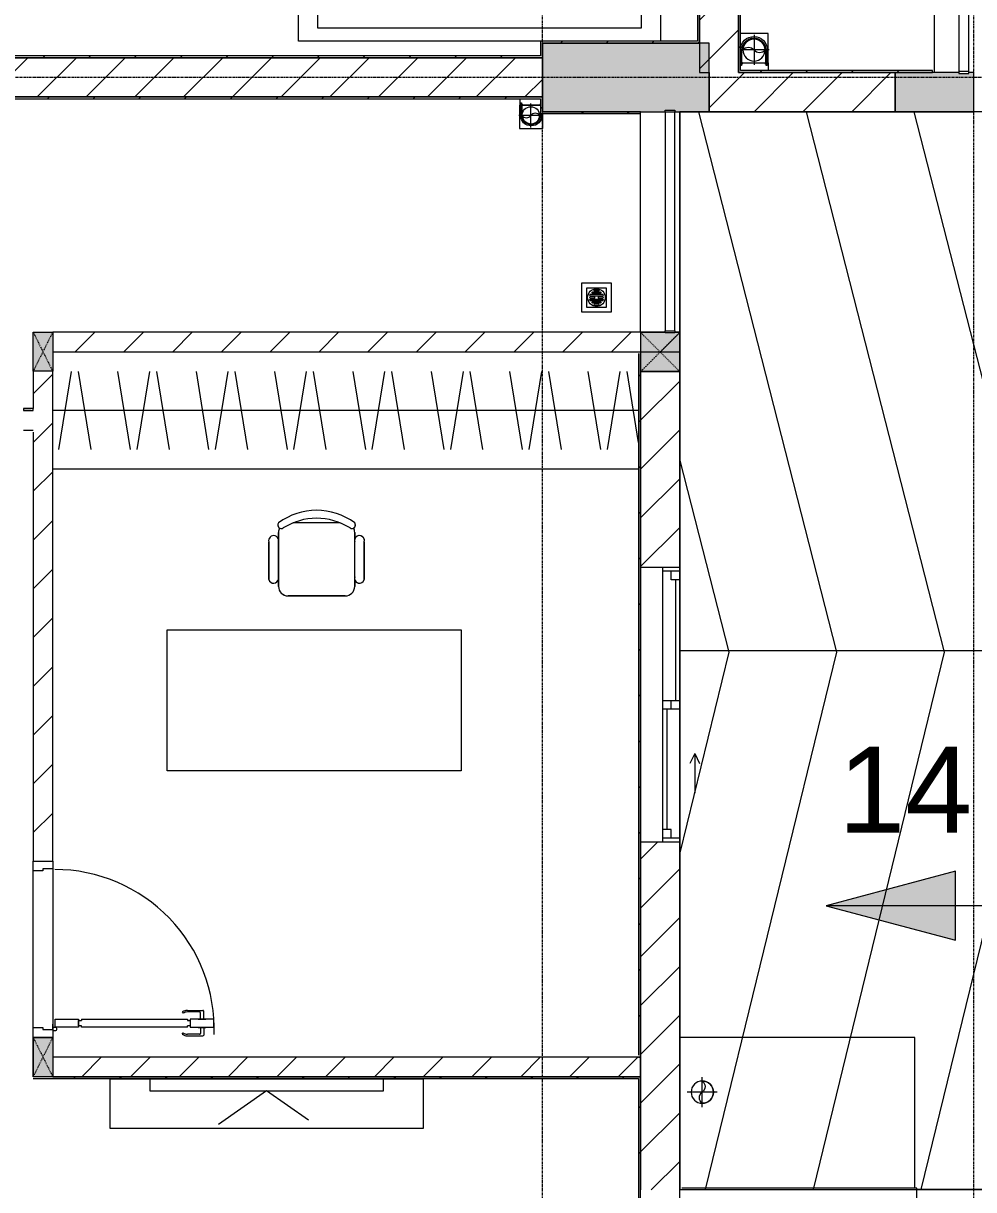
# Model space of a CAD drawing. Header units: millimetres. Extents: x 5356 to 209803, y -16346 to 109894.
# Drawn here: x 50103 to 54953, y 64260 to 70213 of the extents above; entities that cross this region are included whole.
import ezdxf

# ---------------------------------------------------------------- set-up
doc = ezdxf.new("R2010")
doc.units = ezdxf.units.MM
for name, pattern in [('Dash', [6, 3, -3]), ('Grid Line', [22.225, 12.7, -3.175, 3.175, -3.175]), ('IMPORT-CENTER _3_', [10.16, 6.35, -1.27, 1.27, -1.27]), ('IMPORT-Overhead', [3.96875, 2.38125, -1.5875])]:
    doc.linetypes.add(name, pattern=pattern)
for name, color, linetype, lineweight in [('0-1', 7, 'Continuous', 5), ('A-AREA-1', 30, 'IMPORT-Overhead', 9), ('A-DETL-GENF-1', 9, 'Continuous', 9), ('A-DETL-THIN', 151, 'Continuous', 9), ('A-DOOR-1', 9, 'Continuous', 9), ('A-FLOR', 192, 'Continuous', 9), ('A-FLOR-1', 9, 'Continuous', 9), ('A-FLOR-HRAL', 11, 'Continuous', 9), ('A-FLOR-HRAL-1', 9, 'Continuous', 9), ('A-GLAZ', 151, 'Continuous', 9), ('A-WALL', 113, 'Continuous', 9), ('A-WALL-1', 253, 'Continuous', 18), ('A-WALL-2', 9, 'Continuous', 9), ('A-WALL-3', 113, 'Continuous', 18), ('A-WALL-PATT-1', 10, 'Continuous', 9), ('A-WALL-PATT-2', 9, 'Continuous', 9), ('A-WALL-PATT-3', 111, 'Continuous', 9), ('G-ANNO-DIMS', 111, 'Continuous', 9), ('G-IMPT', 8, 'Continuous', 9), ('G-IMPT-2', 8, 'IMPORT-CENTER _3_', 9), ('I-FURN', 30, 'Continuous', 9), ('I-FURN-1', 9, 'Continuous', 9), ('I-WALL-1', 253, 'Continuous', 18), ('M-EQPM', 50, 'Continuous', 9), ('S-COLS', 52, 'Continuous', 9), ('S-COLS-1', 254, 'Continuous', 5), ('S-COLS-2', 253, 'Continuous', 18), ('S-COLS-3', 9, 'Continuous', 9), ('S-COLS-4', 52, 'Continuous', 18), ('S-COLS-5', 52, 'Dash', 9), ('S-COLS-HDLN', 52, 'Dash', 9), ('S-COLS-HDLN-1', 9, 'Dash', 9), ('S-GRID-1', 1, 'Grid Line', 9)]:
    doc.layers.add(name, color=color, linetype=linetype, lineweight=lineweight)
doc.styles.add('Arial_4', font='arial_0.ttf', dxfattribs={"height": 440})
pattern_1 = [(45, (0, 0), (-124.4508, 124.4508), [])]
pattern_2 = [(45, (0, 0), (-116.67262, 116.67262), [])]

# ---------------------------------------------------------------- blocks, each defined once
blk = doc.blocks.new('NCV_TKTC_KET CAU_rvt-1-TKCS_MB ĐỊNH VỊ MỐC TỌA ĐỘ CÔNG TRÌNH')
at = {"layer": 'S-COLS-1'}
for points in [[(53427.6, 69761.9), (53602.6, 69761.9), (53602.6, 70111.9), (52752.6, 70111.9), (52752.6, 69761.9), (53377.6, 69761.9), (53377.6, 69769), (53427.6, 69769)], [(54927.6, 69761.9), (54952.6, 69761.9), (54952.6, 69961.9), (54927.6, 69961.9), (54927.6, 69956.9), (54877.6, 69956.9), (54877.6, 69961.9), (54552.6, 69961.9), (54552.6, 69761.9), (54877.6, 69761.9)]]:
    blk.add_hatch(color=256, dxfattribs=at).paths.add_polyline_path(points)
at = {"layer": 'A-FLOR-1'}
blk.add_line((53452.6, 68636.9), (53452.6, 69761.9), dxfattribs=at)
at = {"layer": 'S-COLS-2'}
for p, q in [((52752.6, 70111.9), (52752.6, 69761.9)), ((53602.6, 70111.9), (52752.6, 70111.9)), ((53602.6, 69761.9), (53602.6, 70111.9)), ((54552.6, 69961.9), (54552.6, 69761.9)), ((54877.6, 69961.9), (54552.6, 69961.9)), ((54952.6, 69961.9), (54927.6, 69961.9)), ((54952.6, 69761.9), (54952.6, 69961.9)), ((52752.6, 69761.9), (53377.6, 69761.9)), ((53427.6, 69761.9), (53602.6, 69761.9)), ((54552.6, 69761.9), (54952.6, 69761.9))]:
    blk.add_line(p, q, dxfattribs=at)
blk = doc.blocks.new('DOOR_CW_01 CANH MO-PANEL KINH - DIW_01-900x2200-CỬA GỖ VÂN LAMINATE-553375-TKCS_MB ĐỊNH VỊ MỐC TỌA ĐỘ CÔNG TRÌNH')
at = {"layer": 'A-DETL-GENF-1'}
for p, q in [((-397, -182), (-397, -62)), ((-397, -62), (-357, -62)), ((-357, -62), (-357, -182)), ((-357, -182), (-397, -182)), ((-397, -196), (-391, -196)), ((-397, -738), (-397, -196)), ((-391, -196), (-391, -182)), ((-391, -182), (-363, -182)), ((-363, -182), (-363, -196)), ((-357, -196), (-363, -196)), ((-357, -196), (-357, -738)), ((-433.9, -711.2), (-427.3, -715.8)), ((-320.1, -711.2), (-326.7, -715.8)), ((-442, -737), (-442, -816.5)), ((-434, -799.5), (-434, -737)), ((-397, -738), (-391, -738)), ((-357, -752), (-397, -752)), ((-397, -752), (-397, -872)), ((-391, -752), (-391, -738)), ((-363, -752), (-391, -752)), ((-357, -738), (-363, -738)), ((-363, -738), (-363, -752)), ((-357, -872), (-357, -752)), ((-320, -799.5), (-320, -737)), ((-312, -737), (-312, -816.5)), ((-399, -820.5), (-438, -820.5)), ((-399, -803.5), (-430, -803.5)), ((-399, -792.2), (-399, -831.8)), ((-397, -792.2), (-399, -792.2)), ((-399, -831.8), (-397, -831.8)), ((-397, -792.2), (-397, -831.8)), ((-357, -792.2), (-357, -831.8)), ((-357, -792.2), (-355, -792.2)), ((-355, -831.8), (-357, -831.8)), ((-355, -792.2), (-355, -831.8)), ((-355, -803.5), (-324, -803.5)), ((-355, -820.5), (-316, -820.5)), ((-397, -872), (-357, -872))]:
    blk.add_line(p, q, dxfattribs=at)
blk.add_circle((-407, -60), 10, dxfattribs=at)
for centre, radius, start, end in [((-407, -60), 814, 268, 0), ((-397, -737), 45, 145, 180), ((-357, -737), 45, 360, 35), ((-397, -737), 37, 145, 180), ((-357, -737), 37, 0, 35), ((-438, -816.5), 4, 180, 270), ((-430, -799.5), 4, 180, 270), ((-324, -799.5), 4, 270, 0), ((-316, -816.5), 4, 270, 0)]:
    blk.add_arc(centre, radius, start, end, dxfattribs=at)
at = {"layer": 'A-DOOR-1'}
for p, q in [((-450, -50), (-450, 50)), ((-450, 50), (-400, 50)), ((-400, 50), (-400, 0)), ((400, 0), (400, 50)), ((400, 50), (450, 50)), ((450, 50), (450, -50)), ((-410, -50), (-450, -50)), ((-410, 0), (-410, -50)), ((-400, 0), (-410, 0)), ((-407, -50), (-382, -50)), ((410, 0), (400, 0)), ((410, -50), (410, 0)), ((450, -50), (410, -50))]:
    blk.add_line(p, q, dxfattribs=at)
blk = doc.blocks.new('TU DO LV A - TU DO LV A-V25-TKCS_MB ĐỊNH VỊ MỐC TỌA ĐỘ CÔNG TRÌNH')
at = {"layer": 'I-FURN'}
for p, q in [((10, 0), (3000, 0)), ((169, -101), (104.4, -499)), ((202.5, -101), (267.1, -499)), ((404.3, -101), (468.9, -499)), ((569, -101), (504.4, -499)), ((602.5, -101), (667.1, -499)), ((804.3, -101), (868.9, -499)), ((969, -101), (904.4, -499)), ((1002.5, -101), (1067.1, -499)), ((1204.3, -101), (1268.9, -499)), ((1369, -101), (1304.4, -499)), ((1402.5, -101), (1467.1, -499)), ((1604.3, -101), (1668.9, -499)), ((1769, -101), (1704.4, -499)), ((1802.5, -101), (1867.1, -499)), ((2004.3, -101), (2068.9, -499)), ((2169, -101), (2104.4, -499)), ((2202.5, -101), (2267.1, -499)), ((2404.3, -101), (2468.9, -499)), ((2569, -101), (2504.4, -499)), ((2602.5, -101), (2667.1, -499)), ((2804.3, -101), (2868.9, -499)), ((2969, -101), (2904.4, -499)), ((10, -136.3), (68.9, -499)), ((10, -300), (3000, -300)), ((0, -600), (0, -590))]:
    blk.add_line(p, q, dxfattribs=at)
at = {"layer": 'I-FURN-1'}
for p, q in [((10, 0), (3000, 0)), ((0, -600), (0, -590))]:
    blk.add_line(p, q, dxfattribs=at)
blk = doc.blocks.new('BAN LV A - BAN LV A_dwg_ban hoc2-348006-TKCS_MB ĐỊNH VỊ MỐC TỌA ĐỘ CÔNG TRÌNH')
at = {"layer": 'I-FURN'}
for p, q in [((145.8, 437.4), (-145.8, 437.4)), ((-194.4, 388.8), (-194.4, 113.4)), ((194.4, 113.4), (194.4, 388.8)), ((-243, 354.4), (-243, 162)), ((194.4, 351.4), (194.4, 150.8)), ((243.7, 162), (243.7, 354.4)), ((-120.5, 64.8), (120.5, 64.8))]:
    blk.add_line(p, q, dxfattribs=at)
at = {"layer": 'I-FURN', "flags": 128}
blk.add_lwpolyline([(-737.8, 610.5), (-737.8, 1330.5), (-154.9, 1330.5), (762.2, 1330.5), (762.2, 610.5)], close=True, dxfattribs=at)
at = {"layer": 'I-FURN'}
for centre, radius, start, end in [((-145.8, 388.8), 48.6, 90, 180), ((145.8, 388.8), 48.6, 360, 90), ((-218.7, 347.3), 25.3, 343.7398, 163.7398), ((219.4, 347.3), 25.3, 16.2602, 170.70537), ((-218.7, 154.9), 25.3, 163.7398, 16.2602), ((219.4, 154.9), 25.3, 189.29463, 16.2602), ((-180.2, 75.4), 17.8, 57.97259, 216.69006), ((-145.8, 113.4), 48.6, 180, 207.58444), ((0, 324), 324, 233.1301, 306.8699), ((0, 359.3), 318.2, 237.57575, 302.42425), ((180.2, 75.4), 17.8, 323.30994, 122.02741), ((145.8, 113.4), 48.6, 332.41556, 0)]:
    blk.add_arc(centre, radius, start, end, dxfattribs=at)
blk = doc.blocks.new('BAN LV A - BAN LV A_dwg-348005-TKCS_MB ĐỊNH VỊ MỐC TỌA ĐỘ CÔNG TRÌNH')
at = {"extrusion": (0, 0, -1), "zscale": -1, "rotation": 180}
blk.add_blockref('BAN LV A - BAN LV A_dwg_ban hoc2-348006-TKCS_MB ĐỊNH VỊ MỐC TỌA ĐỘ CÔNG TRÌNH', (-729, 1383.7), dxfattribs=at)
blk = doc.blocks.new('BAN LV A - BAN LV A-401069-TKCS_MB ĐỊNH VỊ MỐC TỌA ĐỘ CÔNG TRÌNH')
at = {"layer": 'I-FURN-1'}
for p, q in [((-8.8, -53.2), (1491.2, -53.2)), ((-8.8, -773.2), (-8.8, -53.2)), ((1491.2, -53.2), (1491.2, -773.2)), ((1491.2, -773.2), (-8.8, -773.2)), ((583.2, -946.3), (874.8, -946.3)), ((534.6, -1029.3), (534.6, -994.9)), ((923.4, -994.9), (923.4, -1032.3)), ((486, -1221.7), (486, -1029.3)), ((972.7, -1029.3), (972.7, -1221.7)), ((534.6, -1270.3), (534.6, -1235.9)), ((923.4, -1232.9), (923.4, -1270.3))]:
    blk.add_line(p, q, dxfattribs=at)
for centre, radius, start, end in [((583.2, -994.9), 48.6, 90, 180), ((874.8, -994.9), 48.6, 0, 90), ((510.3, -1036.4), 25.3, 16.2602, 163.7398), ((948.4, -1036.4), 25.3, 16.2602, 170.70537), ((510.3, -1228.8), 25.3, 163.7398, 343.7398), ((948.4, -1228.8), 25.3, 189.29463, 16.2602), ((548.9, -1308.3), 17.8, 119.40397, 216.69006), ((583.2, -1270.3), 48.6, 180, 207.58444), ((874.8, -1270.3), 48.6, 332.41556, 0), ((909.2, -1308.3), 17.8, 323.30994, 60.59603), ((729, -1059.7), 324, 233.1301, 306.8699)]:
    blk.add_arc(centre, radius, start, end, dxfattribs=at)
at = {"extrusion": (0, 0, -1), "zscale": -1, "rotation": 180}
blk.add_blockref('BAN LV A - BAN LV A_dwg-348005-TKCS_MB ĐỊNH VỊ MỐC TỌA ĐỘ CÔNG TRÌNH', (0, 0), dxfattribs=at)
blk = doc.blocks.new('Railing - 50 x 10mm-457210-TKCS_MB ĐỊNH VỊ MỐC TỌA ĐỘ CÔNG TRÌNH')
at = {"layer": 'A-FLOR-HRAL-1'}
for p, q in [((25, 5), (-25, 5)), ((-25, 5), (-25, -5)), ((25, -5), (25, 5)), ((-25, -5), (25, -5))]:
    blk.add_line(p, q, dxfattribs=at)
blk = doc.blocks.new('Railing - Railing-641410-TKCS_MB ĐỊNH VỊ MỐC TỌA ĐỘ CÔNG TRÌNH')
at = {"layer": 'A-FLOR-HRAL-1'}
for p, q in [((30469.2, 60498.3), (30469.2, 59383.3)), ((30519.2, 59383.3), (30519.2, 60498.3))]:
    blk.add_line(p, q, dxfattribs=at)
at = {"extrusion": (0, 0, -1), "zscale": -1}
for p in [(-30494.2, 60503.3), (-30494.2, 59378.3)]:
    blk.add_blockref('Railing - 50 x 10mm-457210-TKCS_MB ĐỊNH VỊ MỐC TỌA ĐỘ CÔNG TRÌNH', p, dxfattribs=at)
blk = doc.blocks.new('G1_SOF - BO TRU - 100x200-V64-TKCS_MB ĐỊNH VỊ MỐC TỌA ĐỘ CÔNG TRÌNH')
at = {"layer": 'S-COLS-3'}
blk.add_hatch(color=256, dxfattribs=at).paths.add_polyline_path([(-50, -100), (50, -100), (50, 100), (-50, 100)])
at = {"layer": 'S-COLS-2'}
for p, q in [((-50, 100), (50, 100)), ((-50, -100), (-50, 100)), ((50, 100), (50, -100)), ((50, -100), (-50, -100))]:
    blk.add_line(p, q, dxfattribs=at)
at = {"layer": 'S-COLS-HDLN-1'}
for p, q in [((50, -100), (-50, 100)), ((-50, -100), (50, 100))]:
    blk.add_line(p, q, dxfattribs=at)
blk = doc.blocks.new('RES_BAN AN - RES_BAN AN-V87-TKCS_MB ĐỊNH VỊ MỐC TỌA ĐỘ CÔNG TRÌNH')
at = {"layer": 'I-FURN-1'}
for p, q in [((1600, 0), (0, 0)), ((0, 0), (0, -250)), ((1600, -250), (1600, 0)), ((0, -250), (1600, -250))]:
    blk.add_line(p, q, dxfattribs=at)
blk = doc.blocks.new('KE TIVI-2 - KE TIVI-2-V88-TKCS_MB ĐỊNH VỊ MỐC TỌA ĐỘ CÔNG TRÌNH')
at = {"layer": 'I-FURN-1'}
for p, q in [((-595.6, 0), (-595.6, -60)), ((595.6, 0), (-595.6, 0)), ((595.6, -60), (595.6, 0)), ((-595.6, -60), (595.6, -60)), ((0, -60), (-245.7, -232.1)), ((213, -209.1), (0, -60))]:
    blk.add_line(p, q, dxfattribs=at)
blk = doc.blocks.new('LOBBY_SOFA_1 - LOBBY_SOFA_1-V142-TKCS_MB ĐỊNH VỊ MỐC TỌA ĐỘ CÔNG TRÌNH')
at = {"layer": 'I-FURN'}
for p, q in [((-2128.3, 1548.5), (-1160.3, 1548.5)), ((-2172.3, 1064.5), (-2172.3, 1504.5)), ((-1116.3, 1504.5), (-1116.3, 1064.5)), ((-1160.3, 1020.5), (-2128.3, 1020.5)), ((-2556, 660), (-708, 660)), ((-2556, 0), (-2556, 660)), ((-2457, 66), (-2457, 660)), ((-1907, 143), (-1907, 660)), ((-1357, 143), (-1357, 660)), ((-807, 660), (-807, 66)), ((-708, 660), (-708, 0)), ((-2688.2, 633.5), (-3128.2, 633.5)), ((-3128.2, 633.5), (-3128.2, 193.5)), ((-2688.2, 193.5), (-2688.2, 633.5)), ((-2915.4, 445), (-2915.4, 577)), ((-2981.4, 423), (-2915.4, 489)), ((-2915.4, 489), (-2849.4, 423)), ((-2937.4, 423), (-3069.4, 423)), ((-2915.4, 357), (-2981.4, 423)), ((-2849.4, 423), (-2915.4, 357)), ((-2893.4, 423), (-2761.4, 423)), ((-2915.4, 269), (-2915.4, 401)), ((-3128.2, 193.5), (-2688.2, 193.5)), ((-807, 143), (-2457, 143)), ((-807, 66), (-2457, 66)), ((-1320, 0), (-2556, 0))]:
    blk.add_line(p, q, dxfattribs=at)
for radius in [154, 22]:
    blk.add_circle((-2915.4, 423), radius, dxfattribs=at)
for centre, start, end in [((-2128.3, 1504.5), 90, 180), ((-1160.3, 1504.5), 0, 90), ((-2128.3, 1064.5), 180, 270), ((-1160.3, 1064.5), 270, 0)]:
    blk.add_arc(centre, 44, start, end, dxfattribs=at)
at = {"layer": 'I-FURN-1'}
for p, q in [((-2128.3, 1548.5), (-1160.3, 1548.5)), ((-2172.3, 1064.5), (-2172.3, 1504.5)), ((-1116.3, 1504.5), (-1116.3, 1064.5)), ((-1160.3, 1020.5), (-2128.3, 1020.5)), ((-2556, 660), (-708, 660)), ((-2556, 0), (-2556, 660)), ((-708, 660), (-708, 0)), ((-3128.2, 633.5), (-2688.2, 633.5)), ((-3128.2, 193.5), (-3128.2, 633.5)), ((-2688.2, 633.5), (-2688.2, 193.5)), ((-2688.2, 193.5), (-3128.2, 193.5)), ((-1320, 0), (-2556, 0))]:
    blk.add_line(p, q, dxfattribs=at)
for centre, start, end in [((-2128.3, 1504.5), 90, 180), ((-1160.3, 1504.5), 0, 90), ((-2128.3, 1064.5), 180, 270), ((-1160.3, 1064.5), 270, 0)]:
    blk.add_arc(centre, 44, start, end, dxfattribs=at)
blk = doc.blocks.new('NCV_TKTC_TANG 1_rvt-1-TKCS_MB ĐỊNH VỊ MỐC TỌA ĐỘ CÔNG TRÌNH')
at = {"layer": 'A-WALL-PATT-1'}
h = blk.add_hatch(dxfattribs=at)
h.set_pattern_fill('FP_2', color=256, style=0, pattern_type=2)
h.set_pattern_definition(pattern_1)
h.paths.add_polyline_path([(53452.6, 68536.9), (53452.6, 68636.9), (53427.6, 68636.9), (53427.6, 68634), (53377.6, 68634), (53377.6, 68636.9), (50252.6, 68636.9), (50252.6, 68536.9), (53427.6, 68536.9)])
h = blk.add_hatch(dxfattribs=at)
h.set_pattern_fill('FP_2', color=256, style=0, pattern_type=2)
h.set_pattern_definition(pattern_1)
h.paths.add_polyline_path([(50152.6, 64936.9), (50152.6, 64936.9), (50153, 65036.9), (50152.6, 65037.4)])
h.paths.add_polyline_path([(50152.6, 65937.4), (50252.6, 65937.4), (50252.6, 68436.9), (50152.6, 68436.9), (50152.6, 66499.4)])
h = blk.add_hatch(dxfattribs=at)
h.set_pattern_fill('FP_2', color=256, style=0, pattern_type=2)
h.set_pattern_definition(pattern_1)
h.paths.add_polyline_path([(50152.6, 64836.9), (50152.6, 64837), (50152.6, 64936.9)])
h.paths.add_polyline_path([(50252.6, 64836.9), (53252.6, 64836.9), (53252.6, 64936.9), (50252.6, 64936.9)])
at = {"layer": 'A-WALL-PATT-2'}
h = blk.add_hatch(dxfattribs=at)
h.set_pattern_fill('FP_3', color=256, style=0, pattern_type=2)
h.set_pattern_definition(pattern_2)
h.paths.add_polyline_path([(53542.6, 70121.9), (53552.6, 70121.9), (53552.6, 70362.4), (53542.6, 70362.4)])
h.paths.add_polyline_path([(53542.6, 72862.4), (53552.6, 72862.4), (53552.6, 73226.9), (53542.6, 73226.9)])
h = blk.add_hatch(dxfattribs=at)
h.set_pattern_fill('FP_3', color=256, style=0, pattern_type=2)
h.set_pattern_definition(pattern_2)
h.paths.add_polyline_path([(53752.6, 69961.9), (53762.6, 69961.9), (53762.6, 70362.4), (53752.6, 70361.9)])
h.paths.add_polyline_path([(53762.6, 72862.4), (53762.6, 73226.9), (53752.6, 73226.9), (53752.6, 72862.4)])
h = blk.add_hatch(dxfattribs=at)
h.set_pattern_fill('FP_3', color=256, style=0, pattern_type=2)
h.set_pattern_definition(pattern_2)
h.paths.add_polyline_path([(52752.6, 70111.9), (53552.6, 70111.9), (53552.6, 70121.9), (52742.6, 70121.9), (52742.6, 70111.9)])
h = blk.add_hatch(dxfattribs=at)
h.set_pattern_fill('FP_3', color=256, style=0, pattern_type=2)
h.set_pattern_definition(pattern_2)
h.paths.add_polyline_path([(52742.6, 70036.9), (52742.6, 70046.9), (49362.6, 70046.9), (49362.6, 70036.9), (52563.4, 70036.9)])
h = blk.add_hatch(dxfattribs=at)
h.set_pattern_fill('FP_3', color=256, style=0, pattern_type=2)
h.set_pattern_definition(pattern_2)
h.paths.add_polyline_path([(53762.6, 69961.9), (54742.6, 69961.9), (54742.6, 69971.9), (53762.6, 69971.9)])
h = blk.add_hatch(dxfattribs=at)
h.set_pattern_fill('FP_3', color=256, style=0, pattern_type=2)
h.set_pattern_definition(pattern_2)
h.paths.add_polyline_path([(52742.6, 69826.9), (52752.6, 69826.9), (52752.6, 69836.9), (49352.6, 69836.9), (49352.6, 69826.9), (52563.4, 69826.9)])
h = blk.add_hatch(dxfattribs=at)
h.set_pattern_fill('FP_3', color=256, style=0, pattern_type=2)
h.set_pattern_definition(pattern_2)
h.paths.add_polyline_path([(52752.6, 69751.9), (52752.6, 69826.9), (52742.6, 69826.9), (52742.6, 69751.9)])
h = blk.add_hatch(dxfattribs=at)
h.set_pattern_fill('FP_3', color=256, style=0, pattern_type=2)
h.set_pattern_definition(pattern_2)
h.paths.add_polyline_path([(53168.6, 69751.9), (53252.6, 69751.9), (53252.6, 69761.9), (52752.6, 69761.9), (52752.6, 69751.9)])
h = blk.add_hatch(dxfattribs=at)
h.set_pattern_fill('FP_3', color=256, style=0, pattern_type=2)
h.set_pattern_definition(pattern_2)
h.paths.add_polyline_path([(53242.6, 64936.9), (53252.6, 64936.9), (53252.6, 68526.9), (53242.6, 68526.9), (53242.6, 64946.9)])
h = blk.add_hatch(dxfattribs=at)
h.set_pattern_fill('FP_3', color=256, style=0, pattern_type=2)
h.set_pattern_definition(pattern_2)
h.paths.add_polyline_path([(50252.6, 64826.9), (53252.6, 64826.9), (53252.6, 64836.9), (50153, 64836.9), (50153, 64826.9)])
h = blk.add_hatch(dxfattribs=at)
h.set_pattern_fill('FP_3', color=256, style=0, pattern_type=2)
h.set_pattern_definition(pattern_2)
h.paths.add_polyline_path([(53252.6, 61962), (53252.6, 62085.3), (53242.6, 62085.3), (53242.6, 61962)])
h.paths.add_polyline_path([(53242.6, 63885.3), (53252.6, 63885.3), (53252.6, 64826.9), (53242.6, 64826.9), (53242.6, 64526.9)])
at = {"layer": 'A-FLOR-1'}
for p, q in [((50252.6, 65897.4), (50252.6, 65077.4)), ((50152.6, 65087.4), (50152.6, 65887.4))]:
    blk.add_line(p, q, dxfattribs=at)
at = {"layer": 'A-WALL-1'}
for p, q in [((53377.6, 68636.9), (53252.6, 68636.9)), ((53452.6, 68636.9), (53427.6, 68636.9)), ((53452.6, 68536.9), (53452.6, 68636.9)), ((50252.6, 68536.9), (53452.6, 68536.9)), ((50152.6, 68436.9), (50152.6, 68247)), ((50142.6, 68236.9), (50102.6, 68236.9)), ((50152.6, 64936.9), (50152.6, 64836.9)), ((53252.6, 64936.9), (50252.6, 64936.9)), ((53252.6, 64836.9), (53252.6, 64936.9)), ((50252.6, 64836.9), (53252.6, 64836.9))]:
    blk.add_line(p, q, dxfattribs=at)
at = {"layer": 'A-WALL-2'}
for p, q in [((53252.6, 68636.9), (53252.6, 69751.9)), ((53452.6, 69761.9), (53452.6, 68636.9)), ((53252.6, 68636.9), (50252.6, 68636.9)), ((50252.6, 65937.4), (50252.6, 68436.9)), ((50152.6, 68237), (50152.6, 68247)), ((50102.6, 68136.9), (50152.6, 68136.9)), ((50152.6, 68127), (50152.6, 65937.4)), ((50252.6, 65897.4), (50252.6, 65077.4)), ((50152.6, 65087.4), (50152.6, 65887.4)), ((50152.6, 65037.4), (50152.6, 64936.9))]:
    blk.add_line(p, q, dxfattribs=at)
at = {"layer": 'I-WALL-1'}
for p, q in [((53542.6, 70362.4), (53542.6, 70121.9)), ((53552.6, 70121.9), (53552.6, 70362.4)), ((53752.6, 70361.9), (53752.6, 69961.9)), ((53762.6, 69971.9), (53762.6, 70362.4)), ((53542.6, 70121.9), (52742.6, 70121.9)), ((52742.6, 70121.9), (52742.6, 70111.9)), ((53552.6, 70111.9), (53552.6, 70121.9)), ((52742.6, 70111.9), (52742.6, 70046.9)), ((52752.6, 70111.9), (53552.6, 70111.9)), ((52752.6, 70036.9), (52752.6, 70111.9)), ((52742.6, 70046.9), (49362.6, 70046.9)), ((49362.6, 70036.9), (52742.6, 70036.9)), ((52742.6, 70036.9), (52752.6, 70036.9)), ((53752.6, 69961.9), (53762.6, 69961.9)), ((54742.6, 69971.9), (53762.6, 69971.9)), ((53762.6, 69961.9), (54742.6, 69961.9)), ((54742.6, 69961.9), (54742.6, 69971.9)), ((52752.6, 69836.9), (49352.6, 69836.9)), ((49362.6, 69826.9), (52742.6, 69826.9)), ((52742.6, 69826.9), (52742.6, 69751.9)), ((52752.6, 69826.9), (52752.6, 69836.9)), ((52752.6, 69761.9), (52752.6, 69826.9)), ((52742.6, 69751.9), (52752.6, 69751.9)), ((53252.6, 69761.9), (52752.6, 69761.9)), ((52752.6, 69751.9), (53252.6, 69751.9)), ((53252.6, 69751.9), (53252.6, 69761.9)), ((53242.6, 68526.9), (53242.6, 64946.9)), ((53252.6, 64936.9), (53252.6, 68526.9)), ((50152.6, 68247), (50102.6, 68247)), ((50102.6, 68247), (50102.6, 68237)), ((50102.6, 68237), (50152.6, 68237)), ((53242.6, 64936.9), (53252.6, 64936.9)), ((50153, 64826.9), (53242.6, 64826.9)), ((53252.6, 64836.9), (50252.6, 64836.9)), ((53242.6, 64826.9), (53242.6, 63885.3)), ((53252.6, 64826.9), (53252.6, 64836.9)), ((53252.6, 63885.3), (53252.6, 64826.9))]:
    blk.add_line(p, q, dxfattribs=at)
at = {"layer": 'A-DOOR-1', "rotation": 90.00000000000118}
blk.add_blockref('DOOR_CW_01 CANH MO-PANEL KINH - DIW_01-900x2200-CỬA GỖ VÂN LAMINATE-553375-TKCS_MB ĐỊNH VỊ MỐC TỌA ĐỘ CÔNG TRÌNH', (50202.6, 65487.4), dxfattribs=at)
at = {"layer": 'A-FLOR-HRAL-1'}
blk.add_blockref('Railing - Railing-641410-TKCS_MB ĐỊNH VỊ MỐC TỌA ĐỘ CÔNG TRÌNH', (22908.5, 9260.7), dxfattribs=at)
at = {"layer": 'I-FURN-1'}
for name, p in [('LOBBY_SOFA_1 - LOBBY_SOFA_1-V142-TKCS_MB ĐỊNH VỊ MỐC TỌA ĐỘ CÔNG TRÌNH', (54062.6, 70121.9)), ('RES_BAN AN - RES_BAN AN-V87-TKCS_MB ĐỊNH VỊ MỐC TỌA ĐỘ CÔNG TRÌNH', (50544.3, 64824.9)), ('KE TIVI-2 - KE TIVI-2-V88-TKCS_MB ĐỊNH VỊ MỐC TỌA ĐỘ CÔNG TRÌNH', (51344.3, 64824.9))]:
    blk.add_blockref(name, p, dxfattribs=at)
at = {"layer": 'I-FURN-1', "rotation": 180}
for name, p in [('TU DO LV A - TU DO LV A-V25-TKCS_MB ĐỊNH VỊ MỐC TỌA ĐỘ CÔNG TRÌNH', (53252.6, 67936.9)), ('BAN LV A - BAN LV A-401069-TKCS_MB ĐỊNH VỊ MỐC TỌA ĐỘ CÔNG TRÌNH', (52328.3, 66344.2))]:
    blk.add_blockref(name, p, dxfattribs=at)
at = {"layer": 'S-COLS-3', "rotation": 180}
for p in [(50202.6, 68536.9), (50202.6, 64936.9)]:
    blk.add_blockref('G1_SOF - BO TRU - 100x200-V64-TKCS_MB ĐỊNH VỊ MỐC TỌA ĐỘ CÔNG TRÌNH', p, dxfattribs=at)
blk = doc.blocks.new('1_FAMILY RVT - W01-WxH 1400x1400xmm-389822-TKCS_MB ĐỊNH VỊ MỐC TỌA ĐỘ CÔNG TRÌNH')
at = {"layer": 'A-GLAZ'}
for p, q in [((248.4, 172.39), (299.2, 197.79)), ((248.4, 172.39), (299.2, 146.99)), ((248.4, 172.39), (451.6, 172.39)), ((-700, 96.19), (-700, -103.81)), ((700, 96.19), (-700, 96.19)), ((-700, 96.19), (-636.5, 96.19)), ((-680.95, 96.19), (-680.95, 7.29)), ((-636.5, 96.19), (-22.225, 96.19)), ((-636.5, 96.19), (-636.5, 51.74)), ((-636.5, 73.965), (-22.225, 73.965)), ((-22.225, 7.29), (-22.225, 96.19)), ((-22.225, 96.19), (22.225, 96.19)), ((22.225, 96.19), (680.95, 96.19)), ((22.225, 96.19), (22.225, 7.29)), ((680.95, 96.19), (700, 96.19)), ((680.95, 96.19), (680.95, 7.29)), ((700, -103.81), (700, 96.19)), ((-700, 7.29), (-680.95, 7.29)), ((-636.5, 51.74), (-680.95, 51.74)), ((-680.95, 7.29), (-22.225, 7.29)), ((22.225, 51.74), (-22.225, 51.74)), ((-22.225, 7.29), (22.225, 7.29)), ((22.225, 29.515), (636.5, 29.515)), ((22.225, 7.29), (636.5, 7.29)), ((636.5, 51.74), (636.5, 7.29)), ((680.95, 51.74), (636.5, 51.74)), ((636.5, 7.29), (700, 7.29)), ((-700, -103.81), (700, -103.81))]:
    blk.add_line(p, q, dxfattribs=at)
blk = doc.blocks.new('Railing - 50 x 10mm-1251311-TKCS_MB ĐỊNH VỊ MỐC TỌA ĐỘ CÔNG TRÌNH')
at = {"layer": 'A-FLOR-HRAL'}
for p, q in [((25, 5), (-25, 5)), ((-25, 5), (-25, -5)), ((25, -5), (25, 5)), ((-25, -5), (25, -5))]:
    blk.add_line(p, q, dxfattribs=at)
blk = doc.blocks.new('Railing - Railing-1598455-TKCS_MB ĐỊNH VỊ MỐC TỌA ĐỘ CÔNG TRÌNH')
at = {"layer": 'A-FLOR-HRAL'}
for p, q in [((54877.6, 73036.9), (54877.6, 69966.9)), ((54927.6, 69966.9), (54927.6, 73036.9))]:
    blk.add_line(p, q, dxfattribs=at)
for p in [(54902.6, 73186.9), (54902.6, 69961.9)]:
    blk.add_blockref('Railing - 50 x 10mm-1251311-TKCS_MB ĐỊNH VỊ MỐC TỌA ĐỘ CÔNG TRÌNH', p)
blk = doc.blocks.new('TKTC_XREF_251221_MB TANG 1 - TKTC_XREF_260130_MB TANG 1_dwg_CUM U_DN100-V209-TKCS_MB ĐỊNH VỊ MỐC TỌA ĐỘ CÔNG TRÌNH')
at = {"layer": 'G-IMPT'}
blk.add_hatch(color=256, dxfattribs=at).paths.add_polyline_path([(0, 61), (15.8, 58.9), (30.5, 52.8), (43.1, 43.1), (52.8, 30.5), (58.9, 15.8), (61, 0), (58.9, -15.8), (52.8, -30.5), (43.1, -43.1), (30.5, -52.8), (15.8, -58.9), (0, -61), (0, -57), (14.8, -55.1), (28.5, -49.4), (40.3, -40.3), (49.4, -28.5), (55.1, -14.8), (57, 0), (55.1, 14.8), (49.4, 28.5), (40.3, 40.3), (28.5, 49.4), (14.8, 55.1), (0, 57)])
for p, q in [((-79.1, 66.6), (-79.1, 63.4)), ((-76.6, 66.6), (-76.6, 63.4)), ((-74.6, 66.6), (-74.6, 63.4)), ((-72.7, 69.3), (-72.7, 60.7)), ((-66.9, 67.9), (-71.7, 67.9)), ((-66.9, 62.1), (-71.7, 62.1)), ((-65, 69), (0, 69)), ((-79.1, -63.4), (-79.1, -66.6)), ((-76.6, -63.4), (-76.6, -66.6)), ((-74.6, -63.4), (-74.6, -66.6)), ((-72.7, -60.7), (-72.7, -68.3)), ((-66.9, -62.1), (-71.7, -62.1)), ((-66.9, -67.9), (-71.7, -67.9))]:
    blk.add_line(p, q, dxfattribs=at)
at = {"layer": 'G-IMPT', "flags": 128}
for points in [[(-72.7, 67.6), (-78.1, 67.6), (-78.1, 62.4), (-72.7, 62.4)], [(-71.7, 59.2), (-66.9, 59.2), (-66.9, 70.8), (-71.7, 70.8)], [(-66.9, 70.8), (-66.9, 72.7), (-65, 72.7), (-65, 57.3), (-66.9, 57.3), (-66.9, 59.2)], [(-65, 61), (0, 61), (0, 57)], [(-66.9, -68.3), (-66.9, -59.2), (-71.7, -59.2)], [(-66.9, -59.2), (-66.9, -57.3), (-65, -57.3), (-65, -68.3)], [(-65, -61), (0, -61), (0, -57)], [(-72.7, -62.4), (-78.1, -62.4), (-78.1, -67.6), (-72.7, -67.6)]]:
    blk.add_lwpolyline(points, dxfattribs=at)
at = {"layer": 'G-IMPT'}
for centre, radius, start, end in [((-78.1, 66.6), 0.96, 90, 180), ((-78.1, 63.4), 0.96, 180, 270), ((-71.1, 69.3), 1.56, 112.61986, 247.38014), ((-67.9, 65), 4.8, 143.1301, 216.8699), ((-71.1, 60.7), 1.56, 112.61986, 247.38014), ((0, 0), 69, 271.95476, 90), ((0, 0), 61, 270, 90), ((0, 0), 57, 270, 90), ((-71.1, -60.7), 1.56, 112.61986, 247.38014), ((-78.1, -63.4), 0.96, 90, 180), ((-78.1, -66.6), 0.96, 180, 270), ((-67.9, -65), 4.8, 143.1301, 216.8699)]:
    blk.add_arc(centre, radius, start, end, dxfattribs=at)
blk = doc.blocks.new('TKTC_XREF_251221_MB TANG 1 - TKTC_XREF_260130_MB TANG 1_dwg_$cc-V210-TKCS_MB ĐỊNH VỊ MỐC TỌA ĐỘ CÔNG TRÌNH')
at = {"layer": 'G-IMPT'}
blk.add_circle((0, 0), 0.5, dxfattribs=at)
for centre, radius, start, end in [((0, 0), 0.5, 90, 270), ((0.188, 0.25), 0.313, 126.8699, 233.1301), ((-0.188, -0.25), 0.313, 306.8699, 53.1301)]:
    blk.add_arc(centre, radius, start, end, dxfattribs=at)
at = {"layer": 'G-IMPT-2'}
for p, q in [((0, -0.673), (0, 0.607)), ((-0.673, 0), (0.673, 0))]:
    blk.add_line(p, q, dxfattribs=at)
blk = doc.blocks.new('TKTC_XREF_251221_MB TANG 1 - TKTC_XREF_260130_MB TANG 1_dwg_$cc-V211-TKCS_MB ĐỊNH VỊ MỐC TỌA ĐỘ CÔNG TRÌNH')
at = {"layer": 'G-IMPT'}
blk.add_circle((0, 0), 0.5, dxfattribs=at)
for centre, radius, start, end in [((0, 0), 0.5, 90, 270), ((0.188, 0.25), 0.313, 126.8699, 233.1301), ((-0.188, -0.25), 0.313, 306.8699, 53.1301)]:
    blk.add_arc(centre, radius, start, end, dxfattribs=at)
at = {"layer": 'G-IMPT-2'}
for p, q in [((0, -0.673), (0, 0.673)), ((-0.673, 0), (0.673, 0))]:
    blk.add_line(p, q, dxfattribs=at)
blk = doc.blocks.new('TKTC_XREF_251221_MB TANG 1 - TKTC_XREF_260130_MB TANG 1_dwg_CUM U_DN100-V251-TKCS_MB ĐỊNH VỊ MỐC TỌA ĐỘ CÔNG TRÌNH')
at = {"layer": 'G-IMPT'}
blk.add_hatch(color=256, dxfattribs=at).paths.add_polyline_path([(61, 0), (58.9, -15.8), (52.8, -30.5), (43.1, -43.1), (30.5, -52.8), (15.8, -58.9), (0, -61), (0, -57), (14.8, -55.1), (28.5, -49.4), (40.3, -40.3), (49.4, -28.5), (55.1, -14.8), (57, 0), (55.1, 14.8), (49.4, 28.5), (40.3, 40.3), (28.5, 49.4), (14.8, 55.1), (0, 57), (0, 61), (15.8, 58.9), (30.5, 52.8), (43.1, 43.1), (52.8, 30.5), (58.9, 15.8)])
for p, q in [((-79.1, 66.6), (-79.1, 63.4)), ((-76.6, 66.6), (-76.6, 63.4)), ((-74.6, 66.6), (-74.6, 63.4)), ((-72.7, 69.3), (-72.7, 60.7)), ((-66.9, 67.9), (-71.7, 67.9)), ((-66.9, 62.1), (-71.7, 62.1)), ((-65, 69), (0, 69)), ((-66.9, -59.2), (-71.7, -59.2)), ((-10.1, -69), (0, -69))]:
    blk.add_line(p, q, dxfattribs=at)
at = {"layer": 'G-IMPT', "flags": 128}
for points in [[(-72.7, 67.6), (-78.1, 67.6), (-78.1, 62.4), (-72.7, 62.4)], [(-71.7, 59.2), (-66.9, 59.2), (-66.9, 70.8), (-71.7, 70.8)], [(-66.9, 70.8), (-66.9, 72.7), (-65, 72.7), (-65, 57.3), (-66.9, 57.3), (-66.9, 59.2)], [(-65, 61), (0, 61), (0, 57)], [(-66.9, -59.2), (-66.9, -57.3), (-65, -57.3), (-65, -61.1)], [(-10.1, -61), (0, -61), (0, -57)]]:
    blk.add_lwpolyline(points, dxfattribs=at)
at = {"layer": 'G-IMPT'}
for centre, radius, start, end in [((-78.1, 66.6), 0.96, 90, 180), ((-78.1, 63.4), 0.96, 180, 270), ((-71.1, 69.3), 1.56, 112.61986, 247.38014), ((-67.9, 65), 4.8, 143.1301, 216.8699), ((-71.1, 60.7), 1.56, 112.61986, 247.38014), ((0, 0), 69, 270, 90), ((0, 0), 61, 270, 90), ((0, 0), 57, 270, 90), ((-71.1, -60.7), 1.56, 112.61986, 247.38014)]:
    blk.add_arc(centre, radius, start, end, dxfattribs=at)
blk = doc.blocks.new('TKTC_XREF_251221_MB TANG 1 - TKTC_XREF_260130_MB TANG 1_dwg_$cc-4202114-TKCS_MB ĐỊNH VỊ MỐC TỌA ĐỘ CÔNG TRÌNH')
at = {"layer": 'G-IMPT'}
blk.add_circle((0, 0), 0.5, dxfattribs=at)
for centre, radius, start, end in [((0, 0), 0.5, 90, 270), ((0.188, 0.25), 0.313, 126.8699, 233.1301), ((-0.188, -0.25), 0.313, 306.8699, 53.1301)]:
    blk.add_arc(centre, radius, start, end, dxfattribs=at)
at = {"layer": 'G-IMPT-2'}
for p, q in [((0, -0.673), (0, 0.673)), ((-0.673, 0), (0.673, 0))]:
    blk.add_line(p, q, dxfattribs=at)
blk = doc.blocks.new('TKTC_XREF_251221_MB TANG 1 - TKTC_XREF_260130_MB TANG 1_dwg_THU NUOC - THU NUOC-444531-TKCS_MB TẦNG 1-4202124-TKCS_MB ĐỊNH VỊ MỐC TỌA ĐỘ CÔNG TRÌNH')
at = {"layer": 'M-EQPM'}
for p, q in [((-23.3, 10.8), (40.9, 10.8)), ((40.9, 4.8), (-23.3, 4.8)), ((-11, 23.3), (28.5, 23.3)), ((28.5, 17.3), (-11, 17.3)), ((-1.1, 35.6), (18.5, 35.6)), ((18.5, 29.6), (-1.1, 29.6)), ((-23.3, -13.6), (40.9, -13.6)), ((40.9, -19.6), (-23.3, -19.6)), ((-11, -26.1), (28.5, -26.1)), ((28.5, -32.1), (-11, -32.1)), ((-1.1, -38.5), (18.5, -38.5)), ((18.5, -44.5), (-1.1, -44.5))]:
    blk.add_line(p, q, dxfattribs=at)
at = {"layer": 'M-EQPM', "flags": 128}
for points in [[(83.7, -79.4), (83.7, 70.6), (-66.3, 70.6), (-66.3, -79.4)], [(58.7, -54.4), (58.7, 45.6), (-41.3, 45.6), (-41.3, -54.4)]]:
    blk.add_lwpolyline(points, close=True, dxfattribs=at)
for points in [[(-23.3, -1.2), (0.7, -1.2), (0.7, -7.2), (-23.3, -7.2)], [(40.9, -7.2), (16.7, -7.2), (16.7, -1.2), (40.9, -1.2)]]:
    blk.add_lwpolyline(points, dxfattribs=at)
at = {"layer": 'M-EQPM'}
for centre, radius, start, end in [((8.7, -4.4), 45, 360, 180), ((8.7, -4.4), 45, 360, 180), ((-23.3, 7.8), 3, 90, 270), ((-11, 20.3), 3, 90, 270), ((-1.1, 32.6), 3, 90, 270), ((18.5, 32.6), 3, 270, 90), ((28.5, 20.3), 3, 270, 90), ((40.9, 7.8), 3, 270, 90), ((8.7, -4.4), 45, 180, 360), ((8.7, -4.4), 45, 180, 360), ((-23.3, -4.2), 3, 90, 270), ((-23.3, -16.6), 3, 90, 270), ((-11, -29.1), 3, 90, 270), ((-1.1, -41.5), 3, 90, 270), ((18.5, -41.5), 3, 270, 90), ((28.5, -29.1), 3, 270, 90), ((40.9, -4.2), 3, 270, 90), ((40.9, -16.6), 3, 270, 90)]:
    blk.add_arc(centre, radius, start, end, dxfattribs=at)
blk = doc.blocks.new('TKTC_XREF_251221_MB TANG 1 - TKTC_XREF_260130_MB TANG 1_dwg-4202109-TKCS_MB ĐỊNH VỊ MỐC TỌA ĐỘ CÔNG TRÌNH')
at = {"layer": 'G-IMPT'}
for p, q in [((-149389.1, -331334.8), (-149248.6, -331334.8)), ((-150514.9, -331519.7), (-150514.9, -331551.3)), ((-150514.9, -331551.3), (-150409.1, -331551.3)), ((-149699, -332711.3), (-149699, -331584.7))]:
    blk.add_line(p, q, dxfattribs=at)
at = {"layer": 'G-IMPT', "flags": 128}
for points in [[(-149248.6, -331334.8), (-149248.6, -331185.1), (-149389.1, -331185.1)], [(-149389.1, -331334.9), (-149248.3, -331334.9), (-149248.6, -331374.7)], [(-150409.1, -331551.3), (-150516.7, -331551.3), (-150516.7, -331671.3)], [(-150516.7, -331671.3), (-150397.1, -331671.3), (-150397.1, -331594.7)], [(-148499.1, -337078.1), (-148499.1, -336309.7), (-149699, -336309.7)]]:
    blk.add_lwpolyline(points, dxfattribs=at)
at = {"extrusion": (0, 0, -1)}
for name, p, xscale, yscale, zscale, rotation in [('TKTC_XREF_251221_MB TANG 1 - TKTC_XREF_260130_MB TANG 1_dwg_$cc-V210-TKCS_MB ĐỊNH VỊ MỐC TỌA ĐỘ CÔNG TRÌNH', (149320.1, -331269.8), 113.7150000000073, 113.7150000000073, -113.7150000000073, 269.9990086637467), ('TKTC_XREF_251221_MB TANG 1 - TKTC_XREF_260130_MB TANG 1_dwg_CUM U_DN100-V209-TKCS_MB ĐỊNH VỊ MỐC TỌA ĐỘ CÔNG TRÌNH', (149321, -331269.8), 0.9975000000000006, 0.9975000000000006, -0.9975000000000006, 90.00099133829468), ('TKTC_XREF_251221_MB TANG 1 - TKTC_XREF_260130_MB TANG 1_dwg_CUM U_DN100-V251-TKCS_MB ĐỊNH VỊ MỐC TỌA ĐỘ CÔNG TRÌNH', (150457.3, -331602.7), 0.7894736842105242, 0.7894736842105242, -0.7894736842105242, 269.9999999984438), ('TKTC_XREF_251221_MB TANG 1 - TKTC_XREF_260130_MB TANG 1_dwg_$cc-V211-TKCS_MB ĐỊNH VỊ MỐC TỌA ĐỘ CÔNG TRÌNH', (149584.3, -336588.7), 113.7150000000073, 113.7150000000073, -113.7150000000073, 359.9990086636432)]:
    blk.add_blockref(name, p, dxfattribs=dict(at, xscale=xscale, yscale=yscale, zscale=zscale, rotation=rotation))
at = {"xscale": 90.00000000005122, "yscale": 90.00000000005122, "zscale": 90.00000000005122, "rotation": 90.37402677993775}
blk.add_blockref('TKTC_XREF_251221_MB TANG 1 - TKTC_XREF_260130_MB TANG 1_dwg_$cc-4202114-TKCS_MB ĐỊNH VỊ MỐC TỌA ĐỘ CÔNG TRÌNH', (-150459.1, -331604.2), dxfattribs=at)
at = {"extrusion": (0, 0, -1), "zscale": -1}
blk.add_blockref('TKTC_XREF_251221_MB TANG 1 - TKTC_XREF_260130_MB TANG 1_dwg_THU NUOC - THU NUOC-444531-TKCS_MB TẦNG 1-4202124-TKCS_MB ĐỊNH VỊ MỐC TỌA ĐỘ CÔNG TRÌNH', (150115.4, -332528.9), dxfattribs=at)
blk = doc.blocks.new('TKTC_XREF_251221_MB TANG 1 - TKTC_XREF_251221_MB TANG 1-2038492-TKCS_MB ĐỊNH VỊ MỐC TỌA ĐỘ CÔNG TRÌNH')
blk.add_blockref('TKTC_XREF_251221_MB TANG 1 - TKTC_XREF_260130_MB TANG 1_dwg-4202109-TKCS_MB ĐỊNH VỊ MỐC TỌA ĐỘ CÔNG TRÌNH', (169499.1, 384109.7))
blk = doc.blocks.new('G1_SOF - BO TRU - 200x200-3050151-TKCS_MB ĐỊNH VỊ MỐC TỌA ĐỘ CÔNG TRÌNH')
at = {"layer": 'S-COLS-HDLN'}
for p, q in [((-100, 100), (100, -100)), ((100, 100), (-100, -100))]:
    blk.add_line(p, q, dxfattribs=at)

msp = doc.modelspace()

# ---------------------------------------------------------------- hatches: boundary and pattern name
at = {"layer": 'A-WALL-PATT-3'}
h = msp.add_hatch(dxfattribs=at)
h.set_pattern_fill('FP_1', color=256, style=0, pattern_type=2)
h.set_pattern_definition(pattern_1)
h.paths.add_polyline_path([(53552.6, 69961.9), (53752.6, 69961.9), (53752.6, 70361.9), (53552.6, 70361.9)])
h.paths.add_polyline_path([(53552.6, 72861.9), (53752.6, 72861.9), (53752.6, 73236.9), (53552.6, 73236.9), (53552.6, 72901.9)])
h = msp.add_hatch(dxfattribs=at)
h.set_pattern_fill('FP_1', color=256, style=0, pattern_type=2)
h.set_pattern_definition(pattern_1)
h.paths.add_polyline_path([(50142.5, 69836.9), (52752.6, 69836.9), (52752.6, 70036.9), (49352.6, 70036.9), (49352.6, 69836.9)])
h = msp.add_hatch(dxfattribs=at)
h.set_pattern_fill('FP_1', color=256, style=0, pattern_type=2)
h.set_pattern_definition(pattern_1)
h.paths.add_polyline_path([(53773.8, 69761.9), (54552.6, 69761.9), (54552.6, 69961.9), (53602.6, 69961.9), (53602.6, 69761.9)])
h = msp.add_hatch(dxfattribs=at)
h.set_pattern_fill('FP_1', color=256, style=0, pattern_type=2)
h.set_pattern_definition(pattern_1)
h.paths.add_polyline_path([(53452.6, 64258.6), (53452.6, 66035.3), (53252.6, 66035.3), (53252.6, 64258.6)])
h.paths.add_polyline_path([(53252.6, 67435.3), (53452.6, 67435.3), (53452.6, 68435.3), (53252.6, 68435.3)])
at = {"layer": 'G-ANNO-DIMS'}
msp.add_hatch(color=256, dxfattribs=at).paths.add_polyline_path([(54200.1, 65709.6), (54860.1, 65532.8), (54860.1, 65886.4)])
at = {"layer": 'S-COLS-1'}
msp.add_hatch(color=256, dxfattribs=at).paths.add_polyline_path([(53452.7, 68435.3), (53452.7, 68635.3), (53252.7, 68635.3), (53252.7, 68435.3)])

# ---------------------------------------------------------------- linework, layer by layer
at = {"layer": 'A-AREA-1'}
msp.add_line((60152.6, 64261.9), (54662.6, 64261.9), dxfattribs=at)
at = {"layer": 'A-DETL-THIN'}
for p, q in [((60152.6, 69761.9), (53452.6, 69761.9)), ((53452.6, 69761.9), (53452.6, 64261.9)), ((53547.4, 69761.9), (54252.6, 67003)), ((54097.4, 69761.9), (54802.6, 67003)), ((54647.4, 69761.9), (55352.6, 67003)), ((53452.6, 67980.9), (53702.6, 67003)), ((53452.6, 67011.9), (63152.6, 67011.9)), ((53702.6, 67003), (53452.6, 65980.1)), ((54252.6, 67003), (53582.7, 64261.9)), ((54802.6, 67003), (54132.7, 64261.9)), ((55352.6, 67003), (54682.7, 64261.9)), ((53452.6, 64261.9), (60152.6, 64261.9))]:
    msp.add_line(p, q, dxfattribs=at)
at = {"layer": 'A-FLOR'}
for p, q in [((53452.6, 64261.9), (53462.6, 64261.9)), ((54662.6, 64261.9), (60152.6, 64261.9))]:
    msp.add_line(p, q, dxfattribs=at)
at = {"layer": 'A-WALL'}
for p, q in [((54752.6, 69961.9), (54752.6, 73036.9)), ((53452.6, 68435.3), (53252.6, 68435.3)), ((53452.6, 67435.3), (53452.6, 68435.3)), ((53452.6, 64058.6), (53452.6, 66035.3))]:
    msp.add_line(p, q, dxfattribs=at)
at = {"layer": 'A-WALL-3'}
for p, q in [((53552.6, 70361.9), (53552.6, 69961.9)), ((53752.6, 69961.9), (53752.6, 70361.9)), ((52752.6, 70036.9), (49352.6, 70036.9)), ((52752.6, 69836.9), (52752.6, 70036.9)), ((53552.6, 69961.9), (53602.6, 69961.9)), ((53602.6, 69961.9), (53602.6, 69761.9)), ((54552.6, 69961.9), (53752.6, 69961.9)), ((54552.6, 69761.9), (54552.6, 69961.9)), ((49352.6, 69836.9), (52752.6, 69836.9)), ((53602.6, 69761.9), (54552.6, 69761.9)), ((53252.6, 68435.3), (53252.6, 67435.3)), ((53252.6, 66035.3), (53252.6, 64258.6)), ((54662.6, 64268.6), (53462.6, 64268.6)), ((54662.6, 64058.6), (54662.6, 64268.6))]:
    msp.add_line(p, q, dxfattribs=at)
at = {"layer": 'G-ANNO-DIMS'}
for p, q in [((54860.1, 65886.4), (54200.1, 65709.6)), ((54860.1, 65532.8), (54860.1, 65886.4)), ((54200.1, 65709.6), (54860.1, 65532.8)), ((56400.1, 65709.6), (54200.1, 65709.6))]:
    msp.add_line(p, q, dxfattribs=at)
at = {"layer": 'S-COLS'}
msp.add_line((53252.7, 68435.3), (53452.7, 68435.3), dxfattribs=at)
at = {"layer": 'S-COLS-4'}
for p, q in [((53377.6, 68635.3), (53252.7, 68635.3)), ((53252.7, 68635.3), (53252.7, 68435.3)), ((53452.7, 68635.3), (53427.6, 68635.3)), ((53452.7, 68435.3), (53452.7, 68635.3))]:
    msp.add_line(p, q, dxfattribs=at)
at = {"layer": 'S-GRID-1'}
for p, q in [((52752.6, 20960.6), (52752.6, 80482.7)), ((54952.6, 20960.6), (54952.6, 80482.7)), ((131551.8, 69936.9), (29351.8, 69936.9))]:
    msp.add_line(p, q, dxfattribs=at)

# ---------------------------------------------------------------- block references
at = {"layer": '0-1'}
for name in ['NCV_TKTC_KET CAU_rvt-1-TKCS_MB ĐỊNH VỊ MỐC TỌA ĐỘ CÔNG TRÌNH', 'NCV_TKTC_TANG 1_rvt-1-TKCS_MB ĐỊNH VỊ MỐC TỌA ĐỘ CÔNG TRÌNH']:
    msp.add_blockref(name, (0, 0), dxfattribs=at)
at = {"layer": 'A-FLOR-HRAL'}
msp.add_blockref('Railing - Railing-1598455-TKCS_MB ĐỊNH VỊ MỐC TỌA ĐỘ CÔNG TRÌNH', (0, 0), dxfattribs=at)
at = {"layer": 'A-GLAZ', "rotation": 269.9999999999999}
msp.add_blockref('1_FAMILY RVT - W01-WxH 1400x1400xmm-389822-TKCS_MB ĐỊNH VỊ MỐC TỌA ĐỘ CÔNG TRÌNH', (53356.4, 66735.3), dxfattribs=at)
at = {"layer": 'M-EQPM'}
msp.add_blockref('TKTC_XREF_251221_MB TANG 1 - TKTC_XREF_251221_MB TANG 1-2038492-TKCS_MB ĐỊNH VỊ MỐC TỌA ĐỘ CÔNG TRÌNH', (33652.6, 17236.9), dxfattribs=at)
at = {"layer": 'S-COLS-5'}
msp.add_blockref('G1_SOF - BO TRU - 200x200-3050151-TKCS_MB ĐỊNH VỊ MỐC TỌA ĐỘ CÔNG TRÌNH', (53352.7, 68535.3), dxfattribs=at)

# ---------------------------------------------------------------- texts
at = {"layer": 'G-ANNO-DIMS', "insert": (54260.9, 66521.5), "char_height": 440, "width": 2494.063, "attachment_point": 1, "line_spacing_factor": 0.941778, "style": 'Arial_4'}
msp.add_mtext('14.69%', dxfattribs=at)

doc.saveas('drawing.dxf')
